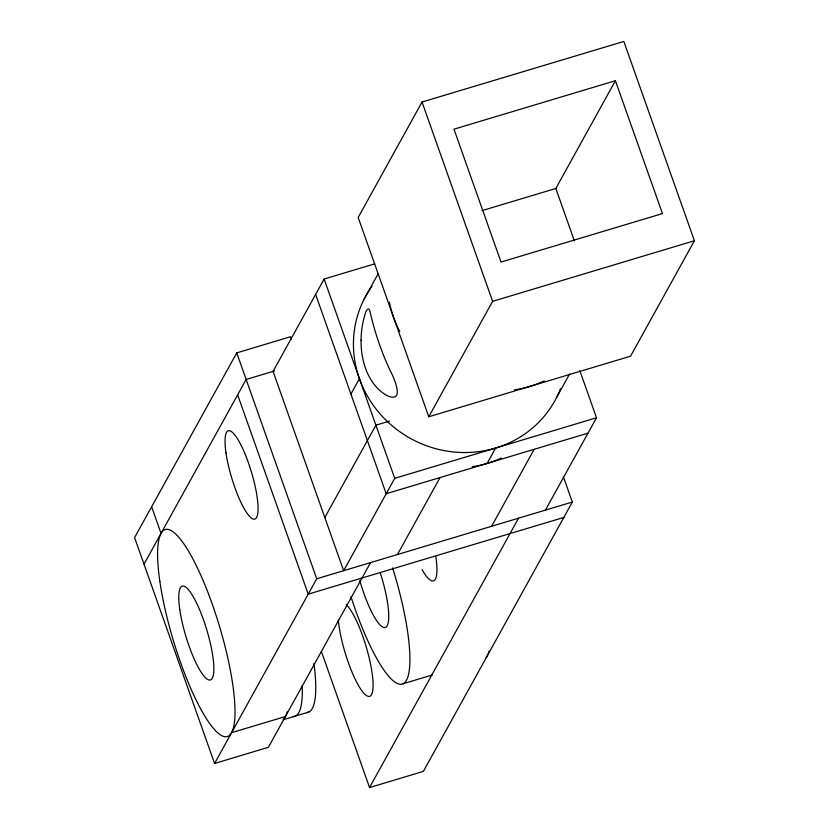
<?xml version="1.0" encoding="UTF-8"?>
<svg xmlns="http://www.w3.org/2000/svg" width="829" height="829" viewBox="0 0 829 829"><rect width="100%" height="100%" fill="white"/><g stroke="black" fill="none" stroke-linecap="round" stroke-linejoin="round"><path stroke-width="1.24" d="M291.414 339.154L290.554 336.729L236.742 352.885L134.588 537.596L214.576 763.468L268.389 747.312L370.542 562.611M144.008 564.166L246.151 379.464L274.554 370.936M374.584 263.891L324.139 279.031L273.062 371.382L343.641 570.684L394.718 478.333L596.507 417.764L579.834 370.656M422.034 102.019L358.19 217.467L428.769 416.769L630.558 356.19L694.412 240.752L623.833 41.45L422.034 102.019L492.613 301.331L428.769 416.769M364.024 299.352L378.262 273.601M350.916 394.076L359.423 378.687M324.813 517.534L375.889 425.184L389.516 421.101M214.576 763.468L316.73 578.766L572.342 502.032L563.305 476.52M481.887 210.659L555.824 188.473L615.408 80.724L662.464 213.592L501.027 262.047L453.971 129.179L615.408 80.724M397.454 554.528L440.012 477.577M487.1 463.442L495.618 448.043M556.622 397.443L569.627 373.941M491.618 526.27L534.187 449.308M321.362 651.439L369.558 787.55L518.529 518.187M545.441 510.115L596.507 417.764M572.342 502.032L423.37 771.395L369.558 787.55M492.613 301.331L694.412 240.752M587.999 433.152L386.2 493.721L315.621 294.419M563.834 517.431L308.222 594.155L237.643 394.853M231.602 732.681L285.414 716.525M283.145 719.748L308.834 712.038M403.008 683.77L432.355 674.961M555.824 188.473L574.383 240.887M324.139 279.031L394.718 478.333M236.742 352.885L316.73 578.766M151.614 506.809L161.033 533.379M302.171 685.635A108.081 24.145 73.3 0 1 293.114 716.588M392.583 567.896A108.081 24.145 73.3 0 1 403.878 683.272A108.081 24.145 73.3 0 1 350.978 596.766M489.058 651.107A108.081 24.145 73.3 0 1 485.639 658.143M380.2 572.642A48.994 10.943 73.3 0 1 385.485 627.398A48.994 10.943 73.3 0 1 359.848 580.683M313.932 663.49A108.081 24.145 73.3 0 1 306.575 712.546M287.259 711.676A108.081 24.145 73.3 0 1 283.839 718.722M435.826 556.673A48.994 10.943 73.3 0 1 422.096 569.647M346.118 604.445A48.994 10.943 73.3 0 1 371.433 668.734A48.994 10.943 73.3 0 1 360.988 689.531A48.994 10.943 73.3 0 1 338.305 620.009M544.166 380.915A108.081 102.92 28.9 0 1 514.384 389.858M399.785 331.486A108.081 102.92 28.9 0 1 389.371 302.077M560.477 388.801A108.081 102.92 28.9 0 1 411.194 438.831A108.081 102.92 28.9 0 1 371.993 286.233M501.244 458.043A108.081 102.92 28.9 0 1 472.219 466.758M361.05 340.149C360.781 360.719 367.765 384.065 386.304 395.226C405.713 404.604 394.252 378.159 390.397 371.05C381.381 351.879 374.532 331.755 369.91 311.082C368.978 306.015 365.558 310.989 365.34 313.569C362.48 322.118 361.216 331.154 361.05 340.149M159.852 581.44A108.081 24.145 73.3 0 0 225.851 736.774A108.081 24.145 73.3 0 0 203.25 580.88A108.081 24.145 73.3 0 0 159.852 581.44M179.789 609.647A48.994 10.943 73.3 0 0 209.706 680.06A48.994 10.943 73.3 0 0 199.457 609.388A48.994 10.943 73.3 0 0 179.789 609.647M226.006 452.924A46.113 10.3 73.3 0 0 254.171 519.203A46.113 10.3 73.3 0 0 244.524 452.686A46.113 10.3 73.3 0 0 226.006 452.924"/></g></svg>
